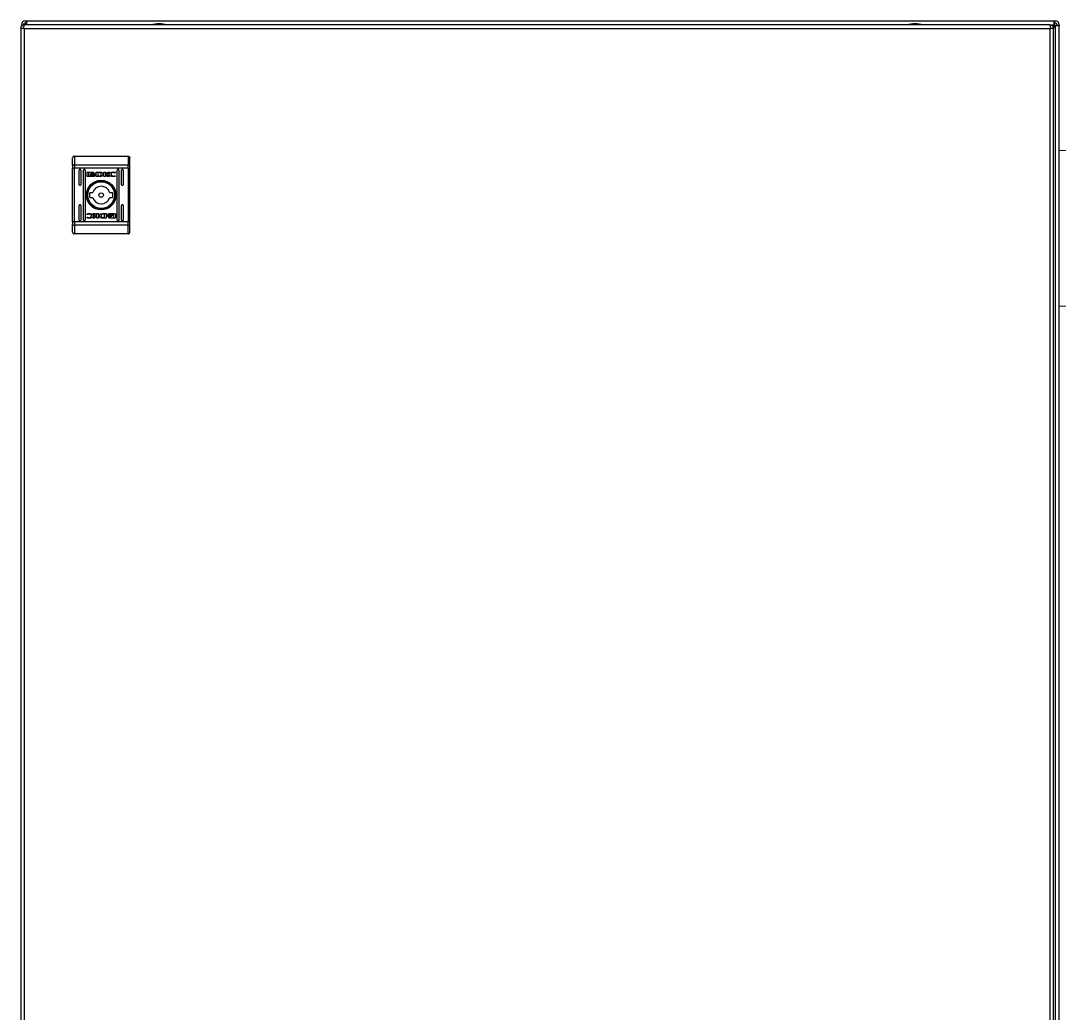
# Model space of a CAD drawing. Header units: millimetres. Extents: x 0 to 53000, y -591 to 24400.
# Drawn here: x 13970 to 14571, y 12334 to 12908 of the extents above; entities that cross this region are included whole.
import ezdxf

# ---------------------------------------------------------------- set-up
doc = ezdxf.new("R2010")
doc.units = ezdxf.units.MM
doc.layers.add('Основная', color=7, linetype='Continuous', lineweight=30)
doc.layers.add('Привязки', color=2, linetype='Continuous', lineweight=0, plot=False, transparency=0.8)

msp = doc.modelspace()

# ---------------------------------------------------------------- linework, layer by layer
at = {"layer": 'Основная', "linetype": 'Continuous'}
for p, q in [((13972.99022, 12908.39714), (13973.29021, 12908.39714)), ((13973.29021, 12908.39714), (14567.89023, 12908.39714)), ((13973.29021, 12907.19712), (13973.29021, 12908.39714)), ((14567.89023, 12908.39714), (14567.89023, 12907.19712)), ((14567.89023, 12908.39714), (14568.19022, 12908.39714)), ((13970.2175, 12903.99712), (13970.2175, 12111.19714)), ((13971.71751, 12903.99712), (13970.2175, 12903.99712)), ((13970.59021, 12905.99712), (13970.59021, 12905.69713)), ((13970.59021, 12905.69713), (13970.59021, 12905.14001)), ((13970.59021, 12905.69713), (13971.12737, 12905.69713)), ((13971.71751, 12903.99712), (13972.31752, 12903.99712)), ((14565.11751, 12906.09714), (13972.31752, 12906.09714)), ((13972.31752, 12111.19714), (13972.31752, 12903.99712)), ((13972.31752, 12903.99712), (14565.11751, 12903.99712)), ((13972.99022, 12907.19712), (13973.29021, 12907.19712)), ((14565.11751, 12903.99712), (14565.11751, 12111.19714)), ((14565.11751, 12903.99712), (14565.71752, 12903.99712)), ((14565.65246, 12905.99712), (14567.55382, 12905.99712)), ((14567.2175, 12903.99712), (14565.71752, 12903.99712)), ((14567.55382, 12905.99712), (14566.78439, 12905.22769)), ((14566.89588, 12905.0917), (14567.8013, 12905.99712)), ((14568.19022, 12905.60823), (14567.12124, 12904.53925)), ((14567.18642, 12904.35692), (14568.19022, 12905.36073)), ((14567.2175, 12111.19714), (14567.2175, 12903.99712)), ((14567.8013, 12905.99712), (14567.55382, 12905.99712)), ((14567.89023, 12907.19712), (14568.19022, 12907.19712)), ((14568.19022, 12905.36073), (14568.19022, 12905.60823)), ((14568.19022, 12905.36073), (14568.19022, 12111.43353)), ((14569.39021, 12905.99712), (14569.39021, 12905.69713)), ((14569.39021, 12905.69713), (14570.59023, 12905.69713)), ((14570.59023, 12905.99712), (14570.59023, 12905.69713)), ((14570.59023, 12111.09712), (14570.59023, 12905.69713)), ((14001.21752, 12830.09702), (14001.21752, 12825.05509)), ((14001.21752, 12830.09702), (14032.21751, 12830.09702)), ((14032.21751, 12830.09702), (14032.21751, 12825.05509)), ((14000.2175, 12824.66608), (14000.2175, 12823.11001)), ((14001.21752, 12825.05509), (14001.21752, 12823.11001)), ((14001.21752, 12825.05509), (14032.21751, 12825.05509)), ((14032.21751, 12823.11001), (14032.21751, 12825.05509)), ((14033.21751, 12823.11001), (14033.21751, 12824.66608)), ((14000.2175, 12823.11001), (14001.21752, 12823.11001)), ((14000.2175, 12792.08407), (14000.2175, 12823.11001)), ((14032.21751, 12823.11001), (14001.21752, 12823.11001)), ((14001.21752, 12792.08407), (14001.21752, 12823.11001)), ((14003.96741, 12813.59702), (14003.96741, 12822.09703)), ((14004.9674, 12822.09703), (14004.9674, 12813.59702)), ((14006.46741, 12793.09702), (14006.46741, 12822.09703)), ((14007.46742, 12822.09703), (14007.46742, 12793.09702)), ((14008.52669, 12818.60772), (14008.52669, 12820.64396)), ((14008.79288, 12820.91412), (14012.00664, 12820.91412)), ((14012.00664, 12818.33783), (14008.79288, 12818.33783)), ((14011.94948, 12820.71003), (14009.39203, 12820.71003)), ((14009.39203, 12820.71003), (14009.39203, 12818.54218)), ((14009.39203, 12818.54218), (14010.89919, 12818.53732)), ((14010.45683, 12819.40159), (14010.45683, 12819.67732)), ((14010.45683, 12818.95429), (14010.45683, 12819.24021)), ((14011.94948, 12820.47215), (14011.94948, 12820.71003)), ((14012.27275, 12820.47215), (14011.94948, 12820.47215)), ((14012.27275, 12820.64396), (14012.27275, 12820.47215)), ((14013.18548, 12819.61494), (14013.18548, 12819.33924)), ((14013.18548, 12819.17783), (14013.18548, 12818.89242)), ((14013.88529, 12820.91412), (14015.61869, 12820.92356)), ((14013.88529, 12818.33783), (14013.88529, 12820.91412)), ((14015.5302, 12818.3473), (14013.88529, 12818.33783)), ((14015.49128, 12820.56629), (14014.85405, 12820.55688)), ((14014.85405, 12820.55688), (14014.85405, 12818.65725)), ((14014.85405, 12818.65725), (14015.43603, 12818.66666)), ((14015.54683, 12818.3473), (14015.5302, 12818.3473)), ((14018.24117, 12818.33783), (14018.24117, 12820.91412)), ((14018.24117, 12820.91412), (14019.15268, 12820.91412)), ((14019.16239, 12818.33783), (14018.24117, 12818.33783)), ((14019.15268, 12820.91412), (14019.15268, 12819.70423)), ((14019.15268, 12819.70423), (14020.78703, 12820.91412)), ((14020.39603, 12818.33783), (14019.16239, 12819.42004)), ((14019.16239, 12819.42004), (14019.16239, 12818.33783)), ((14021.4803, 12820.91412), (14019.9264, 12819.77221)), ((14019.9264, 12819.77221), (14021.51668, 12818.33783)), ((14021.51668, 12818.33783), (14020.39603, 12818.33783)), ((14020.78703, 12820.91412), (14021.4803, 12820.91412)), ((14024.82802, 12820.28699), (14024.70836, 12820.28699)), ((14024.93337, 12818.8135), (14024.8188, 12818.48392)), ((14024.98204, 12820.73134), (14024.82802, 12820.28699)), ((14024.838, 12818.8135), (14024.93337, 12818.8135)), ((14025.96741, 12793.09702), (14025.96741, 12822.09703)), ((14026.96741, 12822.09703), (14026.96741, 12793.09702)), ((14028.46741, 12813.59702), (14028.46741, 12822.09703)), ((14029.46741, 12822.09703), (14029.46741, 12813.59702)), ((14032.21751, 12823.11001), (14033.21751, 12823.11001)), ((14032.21751, 12823.11001), (14032.21751, 12792.08407)), ((14033.21751, 12792.08407), (14033.21751, 12823.11001)), ((14010.13628, 12809.09702), (14011.84309, 12809.09702)), ((14011.84309, 12806.09703), (14010.13628, 12806.09703)), ((14021.59194, 12809.09702), (14023.29873, 12809.09702)), ((14023.29873, 12806.09703), (14021.59194, 12806.09703)), ((14003.96741, 12793.09702), (14003.96741, 12801.59703)), ((14004.9674, 12801.59703), (14004.9674, 12793.09702)), ((14028.46741, 12793.09702), (14028.46741, 12801.59703)), ((14029.46741, 12801.59703), (14029.46741, 12793.09702)), ((14008.45299, 12794.46271), (14008.607, 12794.90706)), ((14008.50165, 12796.38055), (14008.61621, 12796.71016)), ((14008.59702, 12796.38055), (14008.50165, 12796.38055)), ((14008.607, 12794.90706), (14008.72666, 12794.90706)), ((14011.91834, 12796.85622), (14013.039, 12796.85622)), ((14013.50862, 12795.42187), (14011.91834, 12796.85622)), ((14011.95473, 12794.27996), (14013.50862, 12795.42187)), ((14012.64799, 12794.27996), (14011.95473, 12794.27996)), ((14014.28235, 12795.48982), (14012.64799, 12794.27996)), ((14013.039, 12796.85622), (14014.27263, 12795.77404)), ((14014.27263, 12796.85622), (14015.19385, 12796.85622)), ((14014.27263, 12795.77404), (14014.27263, 12796.85622)), ((14014.28235, 12794.27996), (14014.28235, 12795.48982)), ((14015.19385, 12794.27996), (14014.28235, 12794.27996)), ((14015.19385, 12796.85622), (14015.19385, 12794.27996)), ((14019.54973, 12794.27996), (14017.81634, 12794.27048)), ((14017.88819, 12796.84674), (14017.90482, 12796.84674)), ((14017.90482, 12796.84674), (14019.54973, 12796.85622)), ((14017.94374, 12794.62775), (14018.58098, 12794.63717)), ((14018.58098, 12796.5368), (14017.999, 12796.52738)), ((14018.58098, 12794.63717), (14018.58098, 12796.5368)), ((14019.54973, 12796.85622), (14019.54973, 12794.27996)), ((14020.24955, 12796.01621), (14020.24955, 12796.30163)), ((14020.24955, 12795.57913), (14020.24955, 12795.85483)), ((14021.16228, 12794.7219), (14021.48553, 12794.7219)), ((14021.16228, 12794.55009), (14021.16228, 12794.7219)), ((14021.42837, 12796.85622), (14024.64213, 12796.85622)), ((14024.64213, 12794.27996), (14021.42837, 12794.27996)), ((14021.48553, 12794.7219), (14021.48553, 12794.48402)), ((14021.48553, 12794.48402), (14024.043, 12794.48402)), ((14024.043, 12796.65187), (14022.53583, 12796.65673)), ((14022.97818, 12796.23979), (14022.97818, 12795.95384)), ((14022.97818, 12795.79246), (14022.97818, 12795.51673)), ((14024.043, 12794.48402), (14024.043, 12796.65187)), ((14024.90834, 12796.58633), (14024.90834, 12794.55009)), ((14000.2175, 12792.08407), (14000.2175, 12790.528)), ((14001.21752, 12792.08407), (14000.2175, 12792.08407)), ((14001.21752, 12792.08407), (14001.21752, 12790.13896)), ((14032.21751, 12792.08407), (14001.21752, 12792.08407)), ((14032.21751, 12790.13896), (14001.21752, 12790.13896)), ((14001.21752, 12790.13896), (14001.21752, 12785.09703)), ((14032.21751, 12790.13896), (14032.21751, 12792.08407)), ((14033.21751, 12792.08407), (14032.21751, 12792.08407)), ((14032.21751, 12785.09703), (14032.21751, 12790.13896)), ((14033.21751, 12790.528), (14033.21751, 12792.08407)), ((14032.21751, 12785.09703), (14001.21752, 12785.09703))]:
    msp.add_line(p, q, dxfattribs=at)
at = {"layer": 'Основная'}
msp.add_line((14567.2175, 12111.19714), (14567.2175, 12906.09714), dxfattribs=at)
at = {"layer": 'Основная', "linetype": 'Continuous', "flags": 128}
for points in [[(14001.21752, 12825.05509), (14001.02243, 12825.04761), (14000.83483, 12825.02547), (14000.66194, 12824.98953), (14000.5104, 12824.94116), (14000.38603, 12824.88221), (14000.29362, 12824.81494), (14000.23672, 12824.74196), (14000.2175, 12824.66608)], [(14033.21751, 12824.66608), (14033.1983, 12824.74196), (14033.14139, 12824.81494), (14033.04898, 12824.88221), (14032.92461, 12824.94116), (14032.77308, 12824.98953), (14032.6002, 12825.02547), (14032.41259, 12825.04761), (14032.21751, 12825.05509)], [(14000.2175, 12790.528), (14000.23672, 12790.45209), (14000.29362, 12790.3791), (14000.38603, 12790.31187), (14000.5104, 12790.25292), (14000.66194, 12790.20452), (14000.83483, 12790.16858), (14001.02243, 12790.14644), (14001.21752, 12790.13896)], [(14032.21751, 12790.13896), (14032.41259, 12790.14644), (14032.6002, 12790.16858), (14032.77308, 12790.20452), (14032.92461, 12790.25292), (14033.04898, 12790.31187), (14033.14139, 12790.3791), (14033.1983, 12790.45209), (14033.21751, 12790.528)]]:
    msp.add_lwpolyline(points, dxfattribs=at)
at = {"layer": 'Основная', "linetype": 'Continuous'}
for radius in [8.55, 8.05, 7.75, 1.3]:
    msp.add_circle((14016.71751, 12807.59703), radius, dxfattribs=at)
for centre, radius, start, end in [((13972.99022, 12905.99713), 2.4, 90, 180), ((14568.19022, 12905.99713), 2.4, 0, 90), ((13972.99022, 12905.99713), 1.2, 90, 180), ((14050.51885, 12880.83105), 25.76608, 90.67011106, 101.30585223), ((14049.91617, 12880.83105), 25.76608, 78.69414777, 89.32988894), ((14487.51885, 12880.83105), 25.76608, 90.67011106, 101.30585223), ((14486.91617, 12880.83105), 25.76608, 78.69414777, 89.32988894), ((14568.19022, 12905.99713), 1.2, 0, 90), ((14004.46741, 12822.09703), 0.5, 0, 180), ((14006.96741, 12822.09703), 0.5, 0, 180), ((14026.46741, 12822.09703), 0.5, 0, 180), ((14028.96741, 12822.09703), 0.5, 0, 180), ((14004.46741, 12813.59703), 0.5, 180, 0), ((14016.71751, 12807.59703), 5.1, 17.10463518, 162.89536482), ((14028.96741, 12813.59703), 0.5, 180, 0), ((14016.71751, 12807.59703), 6.75, 167.16041159, 192.83958841), ((14016.71751, 12807.59703), 5.1, 197.10463518, 342.89536482), ((14016.71751, 12807.59703), 6.75, 347.16041159, 12.83958841), ((14004.46741, 12801.59703), 0.5, 0, 180), ((14028.96741, 12801.59703), 0.5, 0, 180), ((14004.46741, 12793.09703), 0.5, 180, 0), ((14006.96741, 12793.09703), 0.5, 180, 0), ((14026.46741, 12793.09703), 0.5, 180, 0), ((14028.96741, 12793.09703), 0.5, 180, 0)]:
    msp.add_arc(centre, radius, start, end, dxfattribs=at)
for points, knots in [([(13973.29021, 12908.39714), (13973.31824, 12908.36106), (13973.37431, 12908.28891), (13973.45841, 12907.7339), (13973.54252, 12906.9406), (13973.59858, 12906.31162), (13973.62662, 12905.99712)], [0, 0, 0, 0, 0.249997807, 0.499998065, 0.749998323, 1, 1, 1, 1]), ([(14567.55382, 12905.99712), (14567.58186, 12906.31162), (14567.63792, 12906.9406), (14567.72203, 12907.7339), (14567.80613, 12908.28891), (14567.8622, 12908.36106), (14567.89023, 12908.39714)], [0, 0, 0, 0, 0.250001677, 0.500001935, 0.750002193, 1, 1, 1, 1]), ([(13970.2175, 12903.99712), (13970.2453, 12904.2558), (13970.29892, 12904.7547), (13970.70014, 12905.39768), (13971.26102, 12905.8586), (13971.83736, 12906.07215), (13972.19695, 12906.09087), (13972.31752, 12906.09714)], [0, 0, 0, 0, 0.235056426, 0.453342722, 0.671617379, 0.889888771, 1, 1, 1, 1]), ([(13970.98333, 12905.57903), (13970.90663, 12905.59036), (13970.6403, 12905.62972), (13970.61104, 12905.6691), (13970.59021, 12905.69713)], [0, 0, 0, 0, 0.287981449, 1, 1, 1, 1]), ([(13972.31752, 12906.09714), (13972.27046, 12906.06934), (13972.17969, 12906.01572), (13972.04532, 12905.6145), (13971.91441, 12905.05362), (13971.80484, 12904.47729), (13971.73944, 12904.1177), (13971.71751, 12903.99712)], [0, 0, 0, 0, 0.235056863, 0.453340602, 0.671614861, 0.889889745, 1, 1, 1, 1]), ([(13973.36069, 12906.09714), (13973.3386, 12906.21977), (13973.28826, 12906.49916), (13973.20968, 12906.86508), (13973.12496, 12907.14311), (13973.06847, 12907.17911), (13973.04023, 12907.19712)], [0, 0, 0, 0, 0.206815686, 0.471214142, 0.735608071, 1, 1, 1, 1]), ([(14565.71752, 12903.99712), (14565.67046, 12904.2558), (14565.57969, 12904.75469), (14565.44532, 12905.39768), (14565.31441, 12905.85861), (14565.20484, 12906.07215), (14565.13944, 12906.09087), (14565.11751, 12906.09714)], [0, 0, 0, 0, 0.235056825, 0.453342032, 0.671616257, 0.88989376, 1, 1, 1, 1]), ([(14565.11751, 12906.09714), (14565.37619, 12906.06934), (14565.87508, 12906.01572), (14566.51805, 12905.61449), (14566.97895, 12905.05362), (14567.19257, 12904.47729), (14567.21124, 12904.1177), (14567.2175, 12903.99712)], [0, 0, 0, 0, 0.235057678, 0.453337607, 0.671613426, 0.889888941, 1, 1, 1, 1]), ([(14568.14021, 12907.19712), (14568.11197, 12907.17908), (14568.05548, 12907.143), (14567.97076, 12906.86552), (14567.88603, 12906.46886), (14567.82954, 12906.15437), (14567.8013, 12905.99712)], [0, 0, 0, 0, 0.249996096, 0.499994082, 0.749996348, 1, 1, 1, 1]), ([(14568.19022, 12905.60823), (14568.34747, 12905.63648), (14568.66195, 12905.69297), (14569.05862, 12905.77765), (14569.33609, 12905.86239), (14569.37217, 12905.91887), (14569.39021, 12905.94712)], [0, 0, 0, 0, 0.250004349, 0.500004524, 0.750003208, 1, 1, 1, 1]), ([(14570.59023, 12905.69713), (14570.55416, 12905.6691), (14570.48201, 12905.61303), (14569.927, 12905.52893), (14569.1337, 12905.44483), (14568.50471, 12905.38876), (14568.19022, 12905.36073)], [0, 0, 0, 0, 0.249997807, 0.499998065, 0.749998323, 1, 1, 1, 1]), ([(14001.21752, 12830.09702), (14001.08862, 12830.08299), (14000.89243, 12830.06164), (14000.65939, 12829.93429), (14000.46683, 12829.77724), (14000.32195, 12829.56799), (14000.23268, 12829.32211), (14000.22276, 12829.17497), (14000.2175, 12829.09703)], [0, 0, 0, 0, 0.242744328, 0.369464461, 0.499575455, 0.715712425, 0.849427422, 1, 1, 1, 1]), ([(14032.21751, 12830.09702), (14032.34638, 12830.08298), (14032.54254, 12830.06161), (14032.77559, 12829.93433), (14032.96814, 12829.77726), (14033.11307, 12829.56804), (14033.20231, 12829.32214), (14033.21225, 12829.17498), (14033.21751, 12829.09703)], [0, 0, 0, 0, 0.2427098349, 0.3694307987, 0.499543122, 0.7156708611, 0.8494064596, 1, 1, 1, 1]), ([(14000.2175, 12824.66608), (14000.2175, 12825.61593), (14000.2175, 12827.51563), (14000.2175, 12828.5699), (14000.2175, 12829.09703)], [0, 0, 0, 0, 0.499999311, 1, 1, 1, 1]), ([(14033.21751, 12824.66608), (14033.21751, 12825.61593), (14033.21751, 12827.51563), (14033.21751, 12828.5699), (14033.21751, 12829.09703)], [0, 0, 0, 0, 0.499999311, 1, 1, 1, 1]), ([(14008.52669, 12820.64396), (14008.5304, 12820.6781), (14008.53745, 12820.7428), (14008.58958, 12820.82535), (14008.66068, 12820.8841), (14008.73331, 12820.9111), (14008.77823, 12820.91338), (14008.79288, 12820.91412)], [0, 0, 0, 0, 0.242988497, 0.460434465, 0.678493067, 0.89514379, 1, 1, 1, 1]), ([(14008.79288, 12818.33783), (14008.75868, 12818.34174), (14008.69506, 12818.34901), (14008.61479, 12818.40136), (14008.55757, 12818.47153), (14008.52999, 12818.54501), (14008.52753, 12818.5916), (14008.52669, 12818.60772)], [0, 0, 0, 0, 0.243405882, 0.452680923, 0.666532949, 0.884637471, 1, 1, 1, 1]), ([(14010.45683, 12819.67732), (14010.48327, 12819.62539), (14010.55112, 12819.4921), (14010.79651, 12819.29542), (14011.23292, 12819.10652), (14011.61354, 12819.08044), (14011.83531, 12819.06524)], [0, 0, 0, 0, 0.109734951, 0.28164705, 0.581440176, 1, 1, 1, 1]), ([(14011.83531, 12818.78951), (14011.70158, 12818.79557), (14011.33536, 12818.81218), (14010.89682, 12818.9556), (14010.57257, 12819.19151), (14010.49438, 12819.33344), (14010.45683, 12819.40159)], [0, 0, 0, 0, 0.254051681, 0.695713106, 0.853882093, 1, 1, 1, 1]), ([(14010.45683, 12819.24021), (14010.48317, 12819.18834), (14010.55076, 12819.05524), (14010.79552, 12818.85871), (14011.2319, 12818.66934), (14011.61289, 12818.64315), (14011.83531, 12818.62786)], [0, 0, 0, 0, 0.109529552, 0.2810786368, 0.5802834601, 1, 1, 1, 1]), ([(14010.89919, 12818.53732), (14010.84004, 12818.56892), (14010.7366, 12818.62417), (14010.58492, 12818.74729), (14010.49485, 12818.85996), (14010.46124, 12818.94337), (14010.45683, 12818.95429)], [0, 0, 0, 0, 0.323284152, 0.565348116, 0.943089263, 1, 1, 1, 1]), ([(14010.64918, 12819.7591), (14010.68145, 12819.81695), (14010.76251, 12819.96225), (14011.02587, 12820.15854), (14011.39922, 12820.30317), (14011.69493, 12820.32099), (14011.83531, 12820.32946)], [0, 0, 0, 0, 0.142892063, 0.358926877, 0.6956561, 1, 1, 1, 1]), ([(14010.70464, 12819.65086), (14010.69907, 12819.65952), (14010.68791, 12819.67685), (14010.66831, 12819.71248), (14010.65678, 12819.74057), (14010.64918, 12819.7591)], [0, 0, 0, 0, 0.253511014, 0.507330446, 1, 1, 1, 1]), ([(14011.83531, 12820.12048), (14011.7011, 12820.11258), (14011.39514, 12820.09457), (14011.01088, 12819.94657), (14010.78387, 12819.76116), (14010.7162, 12819.66695), (14010.70464, 12819.65086)], [0, 0, 0, 0, 0.318041871, 0.7250565, 0.953031019, 1, 1, 1, 1]), ([(14010.75197, 12819.58967), (14010.82438, 12819.65668), (14011.01012, 12819.82856), (14011.39481, 12819.96767), (14011.69167, 12819.9874), (14011.83531, 12819.99695)], [0, 0, 0, 0, 0.247998021, 0.636123633, 1, 1, 1, 1]), ([(14010.86402, 12819.4887), (14010.85348, 12819.49664), (14010.83239, 12819.51252), (14010.79406, 12819.54527), (14010.76847, 12819.57226), (14010.75197, 12819.58967)], [0, 0, 0, 0, 0.262060633, 0.524075232, 1, 1, 1, 1]), ([(14011.83531, 12819.78774), (14011.70119, 12819.77971), (14011.48211, 12819.7666), (14011.14771, 12819.67114), (14010.96994, 12819.55682), (14010.86402, 12819.4887)], [0, 0, 0, 0, 0.389546597, 0.636284488, 1, 1, 1, 1]), ([(14010.96303, 12819.42612), (14011.08421, 12819.48717), (14011.28051, 12819.58607), (14011.58125, 12819.64464), (14011.75008, 12819.65134), (14011.83531, 12819.65473)], [0, 0, 0, 0, 0.444087433, 0.719342257, 1, 1, 1, 1]), ([(14011.19239, 12819.3312), (14011.16069, 12819.34164), (14011.10553, 12819.35982), (14011.02902, 12819.3919), (14010.98505, 12819.4147), (14010.96303, 12819.42612)], [0, 0, 0, 0, 0.402560198, 0.700676114, 1, 1, 1, 1]), ([(14011.83531, 12819.44552), (14011.76856, 12819.44346), (14011.63505, 12819.43935), (14011.41794, 12819.40586), (14011.27342, 12819.35802), (14011.19239, 12819.3312)], [0, 0, 0, 0, 0.305180786, 0.610401403, 1, 1, 1, 1]), ([(14011.83531, 12820.32946), (14011.96963, 12820.32163), (14012.27604, 12820.30379), (14012.64819, 12820.15827), (14012.91824, 12819.94997), (14012.99439, 12819.80497), (14013.03047, 12819.73627)], [0, 0, 0, 0, 0.286545345, 0.653646609, 0.835899066, 1, 1, 1, 1]), ([(14012.97185, 12819.64236), (14012.91713, 12819.7077), (14012.7787, 12819.87298), (14012.38645, 12820.07036), (14012.04597, 12820.10132), (14011.83531, 12820.12048)], [0, 0, 0, 0, 0.19954381, 0.504757253, 1, 1, 1, 1]), ([(14011.83531, 12819.99695), (14011.96896, 12819.98858), (14012.27382, 12819.96949), (14012.66365, 12819.8309), (14012.85558, 12819.64869), (14012.92232, 12819.58532)], [0, 0, 0, 0, 0.337361803, 0.76956186, 1, 1, 1, 1]), ([(14012.80681, 12819.4887), (14012.70245, 12819.5559), (14012.51966, 12819.67359), (14012.18425, 12819.76756), (14011.9634, 12819.78033), (14011.83531, 12819.78774)], [0, 0, 0, 0, 0.358474235, 0.627916708, 1, 1, 1, 1]), ([(14011.83531, 12819.65473), (14011.96953, 12819.64683), (14012.18721, 12819.63402), (14012.48104, 12819.54917), (14012.63007, 12819.46848), (14012.70563, 12819.42758)], [0, 0, 0, 0, 0.442208371, 0.717210245, 1, 1, 1, 1]), ([(14011.83531, 12819.06524), (14011.96899, 12819.07135), (14012.33517, 12819.08807), (14012.78135, 12819.23261), (14013.08368, 12819.45887), (14013.1592, 12819.57465), (14013.18548, 12819.61494)], [0, 0, 0, 0, 0.2653927254, 0.7269637171, 0.9049876353, 1, 1, 1, 1]), ([(14012.47394, 12819.33316), (14012.4106, 12819.35454), (14012.28393, 12819.39729), (14012.0694, 12819.43677), (14011.91896, 12819.44239), (14011.83531, 12819.44552)], [0, 0, 0, 0, 0.307557839, 0.61496426, 1, 1, 1, 1]), ([(14013.18548, 12819.33924), (14013.14722, 12819.28438), (14013.04413, 12819.13654), (14012.71378, 12818.93516), (14012.28862, 12818.80888), (14011.96281, 12818.79496), (14011.83531, 12818.78951)], [0, 0, 0, 0, 0.131663864, 0.354823634, 0.747510677, 1, 1, 1, 1]), ([(14011.83531, 12818.62786), (14011.96899, 12818.63398), (14012.33508, 12818.65073), (14012.78122, 12818.79522), (14013.08357, 12819.02154), (14013.15914, 12819.13745), (14013.18548, 12819.17783)], [0, 0, 0, 0, 0.26536727, 0.726722933, 0.90478421, 1, 1, 1, 1]), ([(14012.00664, 12820.91412), (14012.04087, 12820.91021), (14012.10444, 12820.90295), (14012.18459, 12820.85053), (14012.24176, 12820.78039), (14012.26944, 12820.70684), (14012.2719, 12820.66015), (14012.27275, 12820.64396)], [0, 0, 0, 0, 0.243416669, 0.45216923, 0.665857166, 0.884169747, 1, 1, 1, 1]), ([(14013.18548, 12818.89242), (14013.15489, 12818.84995), (14013.05594, 12818.71253), (14012.71157, 12818.50187), (14012.336, 12818.35496), (14012.0577, 12818.34048), (14012.00664, 12818.33783)], [0, 0, 0, 0, 0.116514396, 0.377014761, 0.885714529, 1, 1, 1, 1]), ([(14012.70563, 12819.42758), (14012.67574, 12819.41272), (14012.62342, 12819.38671), (14012.54556, 12819.35626), (14012.49784, 12819.34087), (14012.47394, 12819.33316)], [0, 0, 0, 0, 0.399523811, 0.69937527, 1, 1, 1, 1]), ([(14012.92232, 12819.58532), (14012.91304, 12819.57607), (14012.89446, 12819.55758), (14012.85648, 12819.52457), (14012.82633, 12819.5028), (14012.80681, 12819.4887)], [0, 0, 0, 0, 0.260628317, 0.521298286, 1, 1, 1, 1]), ([(14013.03047, 12819.73627), (14013.02616, 12819.72788), (14013.01755, 12819.7111), (14012.99873, 12819.67926), (14012.98251, 12819.65699), (14012.97185, 12819.64236)], [0, 0, 0, 0, 0.255179182, 0.510468942, 1, 1, 1, 1]), ([(14015.43603, 12818.66666), (14015.56917, 12818.67013), (14015.84868, 12818.67739), (14016.20652, 12818.73846), (14016.47161, 12818.89181), (14016.62807, 12819.09189), (14016.70716, 12819.34917), (14016.71407, 12819.53593), (14016.7175, 12819.6285)], [0, 0, 0, 0, 0.214953138, 0.451249058, 0.574934837, 0.699379834, 0.850992763, 1, 1, 1, 1]), ([(14015.89004, 12820.53163), (14015.82395, 12820.53968), (14015.72467, 12820.55176), (14015.59157, 12820.56226), (14015.52472, 12820.56495), (14015.49128, 12820.56629)], [0, 0, 0, 0, 0.4987394484, 0.7492699426, 1, 1, 1, 1]), ([(14015.9565, 12818.3594), (14015.88826, 12818.35651), (14015.78589, 12818.35218), (14015.64932, 12818.34817), (14015.581, 12818.34759), (14015.54683, 12818.3473)], [0, 0, 0, 0, 0.499920504, 0.749925379, 1, 1, 1, 1]), ([(14015.61869, 12820.92356), (14015.75222, 12820.9217), (14016.01932, 12820.91797), (14016.39613, 12820.87228), (14016.75315, 12820.80275), (14016.96062, 12820.70603), (14017.06565, 12820.65707)], [0, 0, 0, 0, 0.26957948, 0.539247634, 0.766750226, 1, 1, 1, 1]), ([(14016.7175, 12819.6285), (14016.71326, 12819.76406), (14016.70696, 12819.9657), (14016.59829, 12820.21425), (14016.43363, 12820.3714), (14016.18603, 12820.4707), (14015.99366, 12820.5103), (14015.89004, 12820.53163)], [0, 0, 0, 0, 0.290492878, 0.432083356, 0.574715434, 0.770890826, 1, 1, 1, 1]), ([(14016.62016, 12818.43149), (14016.55455, 12818.4189), (14016.4234, 12818.39372), (14016.20138, 12818.37279), (14016.04564, 12818.36427), (14015.9565, 12818.3594)], [0, 0, 0, 0, 0.299776475, 0.59916476, 1, 1, 1, 1]), ([(14017.06565, 12820.65707), (14017.17689, 12820.58124), (14017.40004, 12820.42912), (14017.63726, 12820.1204), (14017.75354, 12819.77415), (14017.74189, 12819.43447), (14017.61793, 12819.11113), (14017.38723, 12818.81653), (14017.04849, 12818.56551), (14016.76657, 12818.4773), (14016.62016, 12818.43149)], [0, 0, 0, 0, 0.132052005, 0.264905064, 0.37507248, 0.485472814, 0.592479828, 0.710766379, 0.849799284, 1, 1, 1, 1]), ([(14021.35131, 12819.65911), (14021.35702, 12819.72664), (14021.36963, 12819.87589), (14021.49505, 12820.13249), (14021.79533, 12820.44953), (14022.44213, 12820.79524), (14023.12705, 12820.93565), (14023.59459, 12820.94543), (14023.68913, 12820.94741)], [0, 0, 0, 0, 0.069720942, 0.154088284, 0.289464965, 0.515619808, 0.902057427, 1, 1, 1, 1]), ([(14023.67966, 12818.3048), (14023.5464, 12818.30714), (14023.0785, 12818.31535), (14022.44803, 12818.40985), (14021.87063, 12818.67793), (14021.54624, 12818.97255), (14021.37404, 12819.31861), (14021.35811, 12819.55731), (14021.35131, 12819.65911)], [0, 0, 0, 0, 0.133264155, 0.467896572, 0.626952913, 0.76232603, 0.898627809, 1, 1, 1, 1]), ([(14023.71282, 12820.61022), (14023.57842, 12820.60133), (14023.27247, 12820.58108), (14022.86753, 12820.40913), (14022.5703, 12820.14815), (14022.40611, 12819.87515), (14022.38667, 12819.68703), (14022.37744, 12819.59772)], [0, 0, 0, 0, 0.218307457, 0.496938685, 0.695436402, 0.855395532, 1, 1, 1, 1]), ([(14022.37744, 12819.59772), (14022.38624, 12819.51026), (14022.40388, 12819.33492), (14022.55345, 12819.0698), (14022.82597, 12818.8144), (14023.23498, 12818.62205), (14023.55373, 12818.59742), (14023.71282, 12818.58513)], [0, 0, 0, 0, 0.141609512, 0.283886787, 0.483106359, 0.742022979, 1, 1, 1, 1]), ([(14024.8188, 12818.48392), (14024.69051, 12818.44625), (14024.44173, 12818.37322), (14024.05871, 12818.31605), (14023.80645, 12818.30857), (14023.67966, 12818.3048)], [0, 0, 0, 0, 0.34621508, 0.671407747, 1, 1, 1, 1]), ([(14023.68913, 12820.94741), (14023.82259, 12820.94361), (14024.08955, 12820.93603), (14024.52576, 12820.87394), (14024.81771, 12820.7827), (14024.98204, 12820.73134)], [0, 0, 0, 0, 0.304141602, 0.608330571, 1, 1, 1, 1]), ([(14024.70836, 12820.28699), (14024.59446, 12820.36007), (14024.40101, 12820.4842), (14024.05819, 12820.58816), (14023.83846, 12820.6022), (14023.71282, 12820.61022)], [0, 0, 0, 0, 0.380134134, 0.645568931, 1, 1, 1, 1]), ([(14023.71282, 12818.58513), (14023.8466, 12818.58966), (14024.10494, 12818.59841), (14024.48542, 12818.67377), (14024.71967, 12818.76661), (14024.838, 12818.8135)], [0, 0, 0, 0, 0.347062937, 0.670173613, 1, 1, 1, 1]), ([(14009.7459, 12794.24664), (14009.61243, 12794.25045), (14009.34547, 12794.25807), (14008.90927, 12794.3201), (14008.61731, 12794.41135), (14008.45299, 12794.46271)], [0, 0, 0, 0, 0.304143349, 0.6083297, 1, 1, 1, 1]), ([(14009.72221, 12796.60892), (14009.58842, 12796.60439), (14009.33009, 12796.59563), (14008.94959, 12796.52032), (14008.71535, 12796.42746), (14008.59702, 12796.38055)], [0, 0, 0, 0, 0.34706167, 0.670166057, 1, 1, 1, 1]), ([(14008.61621, 12796.71016), (14008.74451, 12796.74781), (14008.99329, 12796.82082), (14009.37631, 12796.878), (14009.62856, 12796.88548), (14009.75535, 12796.88924)], [0, 0, 0, 0, 0.3462232582, 0.6714054609, 1, 1, 1, 1]), ([(14008.72666, 12794.90706), (14008.84056, 12794.83399), (14009.03402, 12794.70989), (14009.37683, 12794.60588), (14009.59657, 12794.59185), (14009.72221, 12794.58382)], [0, 0, 0, 0, 0.380109763, 0.645567382, 1, 1, 1, 1]), ([(14011.05759, 12795.59636), (14011.04878, 12795.68382), (14011.03112, 12795.85915), (14010.88156, 12796.12427), (14010.60905, 12796.37968), (14010.20004, 12796.57203), (14009.88129, 12796.59664), (14009.72221, 12796.60892)], [0, 0, 0, 0, 0.141611912, 0.283890236, 0.483105458, 0.742031298, 1, 1, 1, 1]), ([(14009.72221, 12794.58382), (14009.85661, 12794.59272), (14010.16256, 12794.61296), (14010.56748, 12794.78496), (14010.86475, 12795.0459), (14011.02891, 12795.31893), (14011.04836, 12795.50705), (14011.05759, 12795.59636)], [0, 0, 0, 0, 0.218305366, 0.496940237, 0.695425236, 0.855396917, 1, 1, 1, 1]), ([(14012.08371, 12795.53494), (14012.078, 12795.4674), (14012.06537, 12795.31816), (14011.93996, 12795.06156), (14011.63969, 12794.74452), (14010.99289, 12794.3988), (14010.30796, 12794.25847), (14009.84043, 12794.24863), (14009.7459, 12794.24664)], [0, 0, 0, 0, 0.069721989, 0.154089727, 0.289463593, 0.515619499, 0.902061765, 1, 1, 1, 1]), ([(14009.75535, 12796.88924), (14009.88861, 12796.8869), (14010.35651, 12796.87869), (14010.987, 12796.78423), (14011.56439, 12796.51615), (14011.8888, 12796.22153), (14012.06096, 12795.87544), (14012.07691, 12795.63674), (14012.08371, 12795.53494)], [0, 0, 0, 0, 0.133262758, 0.467894754, 0.626949428, 0.762321127, 0.89862826, 1, 1, 1, 1]), ([(14016.36938, 12794.53698), (14016.25814, 12794.61281), (14016.03499, 12794.76493), (14015.79776, 12795.07366), (14015.68149, 12795.41991), (14015.69314, 12795.75959), (14015.81711, 12796.08292), (14016.04778, 12796.37755), (14016.38652, 12796.62857), (14016.66844, 12796.71676), (14016.81483, 12796.76255)], [0, 0, 0, 0, 0.132052707, 0.264906473, 0.375083778, 0.48547492, 0.592482503, 0.710777451, 0.849811095, 1, 1, 1, 1]), ([(14017.81634, 12794.27048), (14017.68281, 12794.27237), (14017.41571, 12794.27613), (14017.03889, 12794.32176), (14016.68187, 12794.3913), (14016.4744, 12794.48802), (14016.36938, 12794.53698)], [0, 0, 0, 0, 0.2695805714, 0.5392468583, 0.7667498329, 1, 1, 1, 1]), ([(14017.999, 12796.52738), (14017.86585, 12796.52394), (14017.58634, 12796.51671), (14017.22851, 12796.45557), (14016.96339, 12796.30226), (14016.80697, 12796.10215), (14016.72786, 12795.84489), (14016.72093, 12795.65813), (14016.7175, 12795.56554)], [0, 0, 0, 0, 0.214950529, 0.451247963, 0.574946359, 0.699380329, 0.850976785, 1, 1, 1, 1]), ([(14016.7175, 12795.56554), (14016.72176, 12795.42999), (14016.72809, 12795.22837), (14016.83669, 12794.97978), (14017.00142, 12794.8227), (14017.24898, 12794.72333), (14017.44136, 12794.68374), (14017.54499, 12794.66241)], [0, 0, 0, 0, 0.29049461, 0.43207562, 0.574707639, 0.77089143, 1, 1, 1, 1]), ([(14016.81483, 12796.76255), (14016.88046, 12796.77515), (14017.01161, 12796.80033), (14017.23364, 12796.82127), (14017.38937, 12796.82977), (14017.47853, 12796.83465)], [0, 0, 0, 0, 0.299807184, 0.599137921, 1, 1, 1, 1]), ([(14017.47853, 12796.83465), (14017.54677, 12796.83753), (14017.64913, 12796.84186), (14017.78571, 12796.84588), (14017.85403, 12796.84646), (14017.88819, 12796.84674)], [0, 0, 0, 0, 0.499920504, 0.749925379, 1, 1, 1, 1]), ([(14017.54499, 12794.66241), (14017.61107, 12794.65438), (14017.71035, 12794.64231), (14017.84344, 12794.63183), (14017.9103, 12794.62911), (14017.94374, 12794.62775)], [0, 0, 0, 0, 0.498659468, 0.749265317, 1, 1, 1, 1]), ([(14020.24955, 12796.30163), (14020.28012, 12796.34411), (14020.37903, 12796.48157), (14020.72345, 12796.69219), (14021.09902, 12796.83909), (14021.37731, 12796.85357), (14021.42837, 12796.85622)], [0, 0, 0, 0, 0.116517518, 0.377025455, 0.885715183, 1, 1, 1, 1]), ([(14021.59971, 12796.56619), (14021.46603, 12796.56007), (14021.09994, 12796.54332), (14020.65381, 12796.39883), (14020.35146, 12796.1725), (14020.27588, 12796.0566), (14020.24955, 12796.01621)], [0, 0, 0, 0, 0.26536727, 0.726722933, 0.90478421, 1, 1, 1, 1]), ([(14020.24955, 12795.85483), (14020.28779, 12795.90968), (14020.39088, 12796.05753), (14020.72125, 12796.25887), (14021.1464, 12796.38517), (14021.47221, 12796.39909), (14021.59971, 12796.40454)], [0, 0, 0, 0, 0.1316377297, 0.3548162839, 0.7475078006, 1, 1, 1, 1]), ([(14021.59971, 12796.12884), (14021.46603, 12796.12272), (14021.09986, 12796.10596), (14020.65367, 12795.96144), (14020.35136, 12795.73518), (14020.27583, 12795.61941), (14020.24955, 12795.57913)], [0, 0, 0, 0, 0.265398127, 0.726975815, 0.905002316, 1, 1, 1, 1]), ([(14020.40455, 12795.45778), (14020.40886, 12795.46618), (14020.41747, 12795.48297), (14020.43629, 12795.51481), (14020.45251, 12795.53706), (14020.46317, 12795.55169)], [0, 0, 0, 0, 0.255412683, 0.510698002, 1, 1, 1, 1]), ([(14021.59971, 12794.86462), (14021.46539, 12794.87243), (14021.15898, 12794.89025), (14020.78682, 12795.03576), (14020.51679, 12795.24409), (14020.44063, 12795.38908), (14020.40455, 12795.45778)], [0, 0, 0, 0, 0.286543269, 0.653654571, 0.835898988, 1, 1, 1, 1]), ([(14020.46317, 12795.55169), (14020.5179, 12795.48635), (14020.65632, 12795.32107), (14021.04856, 12795.12367), (14021.38905, 12795.09274), (14021.59971, 12795.0736)], [0, 0, 0, 0, 0.199544343, 0.504748332, 1, 1, 1, 1]), ([(14020.5127, 12795.60876), (14020.52199, 12795.61799), (14020.54057, 12795.63647), (14020.57854, 12795.66948), (14020.60869, 12795.69125), (14020.6282, 12795.70535)], [0, 0, 0, 0, 0.260546987, 0.521273474, 1, 1, 1, 1]), ([(14021.59971, 12795.1971), (14021.46607, 12795.20548), (14021.1612, 12795.2246), (14020.77136, 12795.36316), (14020.57944, 12795.54539), (14020.5127, 12795.60876)], [0, 0, 0, 0, 0.337362809, 0.769572428, 1, 1, 1, 1]), ([(14020.6282, 12795.70535), (14020.73256, 12795.63815), (14020.91536, 12795.52046), (14021.25077, 12795.42648), (14021.47162, 12795.41373), (14021.59971, 12795.40634)], [0, 0, 0, 0, 0.358483134, 0.627909014, 1, 1, 1, 1]), ([(14020.72938, 12795.76647), (14020.75927, 12795.78134), (14020.81159, 12795.80737), (14020.88946, 12795.83778), (14020.93717, 12795.85318), (14020.96107, 12795.86088)], [0, 0, 0, 0, 0.399626309, 0.699377051, 1, 1, 1, 1]), ([(14021.59971, 12795.53935), (14021.4655, 12795.54725), (14021.24782, 12795.56007), (14020.95398, 12795.64488), (14020.80494, 12795.72556), (14020.72938, 12795.76647)], [0, 0, 0, 0, 0.442205994, 0.717197084, 1, 1, 1, 1]), ([(14020.96107, 12795.86088), (14021.02441, 12795.83952), (14021.15109, 12795.7968), (14021.36562, 12795.75731), (14021.51606, 12795.75168), (14021.59971, 12795.74856)], [0, 0, 0, 0, 0.3075415213, 0.6149676867, 1, 1, 1, 1]), ([(14021.42837, 12794.27996), (14021.39416, 12794.28387), (14021.3306, 12794.29115), (14021.25043, 12794.34351), (14021.19327, 12794.41366), (14021.16559, 12794.48721), (14021.16313, 12794.5339), (14021.16228, 12794.55009)], [0, 0, 0, 0, 0.243365739, 0.452126842, 0.665831312, 0.884160785, 1, 1, 1, 1]), ([(14022.97818, 12795.95384), (14022.95184, 12796.0057), (14022.88424, 12796.13881), (14022.63952, 12796.33538), (14022.20311, 12796.52469), (14021.82213, 12796.55089), (14021.59971, 12796.56619)], [0, 0, 0, 0, 0.10952979, 0.281084765, 0.580282549, 1, 1, 1, 1]), ([(14021.59971, 12796.40454), (14021.73344, 12796.39847), (14022.09966, 12796.38186), (14022.53824, 12796.2385), (14022.86243, 12796.00254), (14022.94063, 12795.86061), (14022.97818, 12795.79246)], [0, 0, 0, 0, 0.254052136, 0.695708121, 0.853881831, 1, 1, 1, 1]), ([(14022.97818, 12795.51673), (14022.95174, 12795.56866), (14022.88389, 12795.70194), (14022.63852, 12795.89864), (14022.2021, 12796.08752), (14021.82149, 12796.11363), (14021.59971, 12796.12884)], [0, 0, 0, 0, 0.109735447, 0.281641283, 0.581435763, 1, 1, 1, 1]), ([(14021.59971, 12795.74856), (14021.66646, 12795.7506), (14021.79997, 12795.75468), (14022.01709, 12795.78823), (14022.16161, 12795.83606), (14022.24264, 12795.86288)], [0, 0, 0, 0, 0.305177004, 0.610403267, 1, 1, 1, 1]), ([(14022.472, 12795.76793), (14022.35081, 12795.70688), (14022.15451, 12795.60798), (14021.85377, 12795.54941), (14021.68494, 12795.54272), (14021.59971, 12795.53935)], [0, 0, 0, 0, 0.444088515, 0.719360024, 1, 1, 1, 1]), ([(14021.59971, 12795.40634), (14021.73384, 12795.41435), (14021.95291, 12795.42744), (14022.28732, 12795.52291), (14022.46509, 12795.63723), (14022.571, 12795.70535)], [0, 0, 0, 0, 0.389544761, 0.636283394, 1, 1, 1, 1]), ([(14022.68304, 12795.60438), (14022.61064, 12795.53737), (14022.42491, 12795.36548), (14022.04021, 12795.22638), (14021.74336, 12795.20665), (14021.59971, 12795.1971)], [0, 0, 0, 0, 0.247990766, 0.636120122, 1, 1, 1, 1]), ([(14021.59971, 12795.0736), (14021.73393, 12795.0815), (14022.03989, 12795.0995), (14022.4241, 12795.24753), (14022.65117, 12795.43288), (14022.71882, 12795.5271), (14022.73037, 12795.54319)], [0, 0, 0, 0, 0.318049698, 0.725063393, 0.95303688, 1, 1, 1, 1]), ([(14022.78583, 12795.43495), (14022.75356, 12795.37711), (14022.6725, 12795.23182), (14022.40918, 12795.03549), (14022.0358, 12794.89088), (14021.74009, 12794.87307), (14021.59971, 12794.86462)], [0, 0, 0, 0, 0.1428696976, 0.3589123917, 0.6956656506, 1, 1, 1, 1]), ([(14022.24264, 12795.86288), (14022.27433, 12795.85244), (14022.32949, 12795.83427), (14022.40599, 12795.80213), (14022.44997, 12795.77935), (14022.472, 12795.76793)], [0, 0, 0, 0, 0.402486016, 0.700635576, 1, 1, 1, 1]), ([(14022.53583, 12796.65673), (14022.59499, 12796.62514), (14022.69843, 12796.56991), (14022.8501, 12796.44678), (14022.94013, 12796.3341), (14022.97377, 12796.2507), (14022.97818, 12796.23979)], [0, 0, 0, 0, 0.323275648, 0.565332702, 0.943130827, 1, 1, 1, 1]), ([(14022.571, 12795.70535), (14022.58154, 12795.69742), (14022.60263, 12795.68155), (14022.64097, 12795.64881), (14022.66655, 12795.6218), (14022.68304, 12795.60438)], [0, 0, 0, 0, 0.261876062, 0.523979391, 1, 1, 1, 1]), ([(14022.73037, 12795.54319), (14022.73595, 12795.53453), (14022.74711, 12795.51721), (14022.76674, 12795.48158), (14022.77824, 12795.4535), (14022.78583, 12795.43495)], [0, 0, 0, 0, 0.253569622, 0.507168225, 1, 1, 1, 1]), ([(14024.64213, 12796.85622), (14024.67634, 12796.85233), (14024.73996, 12796.84508), (14024.82024, 12796.79271), (14024.87742, 12796.72253), (14024.90502, 12796.64904), (14024.90749, 12796.60246), (14024.90834, 12796.58633)], [0, 0, 0, 0, 0.243413948, 0.452647696, 0.666543561, 0.884569592, 1, 1, 1, 1]), ([(14024.90834, 12794.55009), (14024.90462, 12794.51595), (14024.89757, 12794.45126), (14024.84544, 12794.36872), (14024.77435, 12794.30996), (14024.70171, 12794.28293), (14024.65679, 12794.28069), (14024.64213, 12794.27996)], [0, 0, 0, 0, 0.242918928, 0.460365167, 0.678496671, 0.895114179, 1, 1, 1, 1]), ([(14000.2175, 12786.09702), (14000.2175, 12786.62415), (14000.2175, 12787.67842), (14000.2175, 12789.57814), (14000.2175, 12790.528)], [0, 0, 0, 0, 0.499998739, 1, 1, 1, 1]), ([(14033.21751, 12786.09702), (14033.21751, 12786.62415), (14033.21751, 12787.67842), (14033.21751, 12789.57814), (14033.21751, 12790.528)], [0, 0, 0, 0, 0.499998739, 1, 1, 1, 1]), ([(14000.2175, 12786.09702), (14000.22277, 12786.01908), (14000.23272, 12785.87193), (14000.32196, 12785.62604), (14000.46685, 12785.41678), (14000.65944, 12785.25975), (14000.89247, 12785.13243), (14001.08864, 12785.11106), (14001.21752, 12785.09703)], [0, 0, 0, 0, 0.150576602, 0.284312493, 0.500450597, 0.630551329, 0.757289634, 1, 1, 1, 1]), ([(14032.21751, 12785.09703), (14032.3464, 12785.11106), (14032.54258, 12785.13241), (14032.77562, 12785.25975), (14032.96818, 12785.41681), (14033.11307, 12785.62606), (14033.20232, 12785.87195), (14033.21225, 12786.01909), (14033.21751, 12786.09702)], [0, 0, 0, 0, 0.242737542, 0.369458957, 0.499571268, 0.715710426, 0.849444244, 1, 1, 1, 1])]:
    msp.add_open_spline(points, degree=3, knots=knots, dxfattribs=at)
at = {"layer": 'Привязки'}
for p, q in [((17145.48807, 12833.39713), (14570.59023, 12833.39713)), ((17145.48807, 12743.39713), (14570.59023, 12743.39713))]:
    msp.add_line(p, q, dxfattribs=at)

doc.saveas('drawing.dxf')
